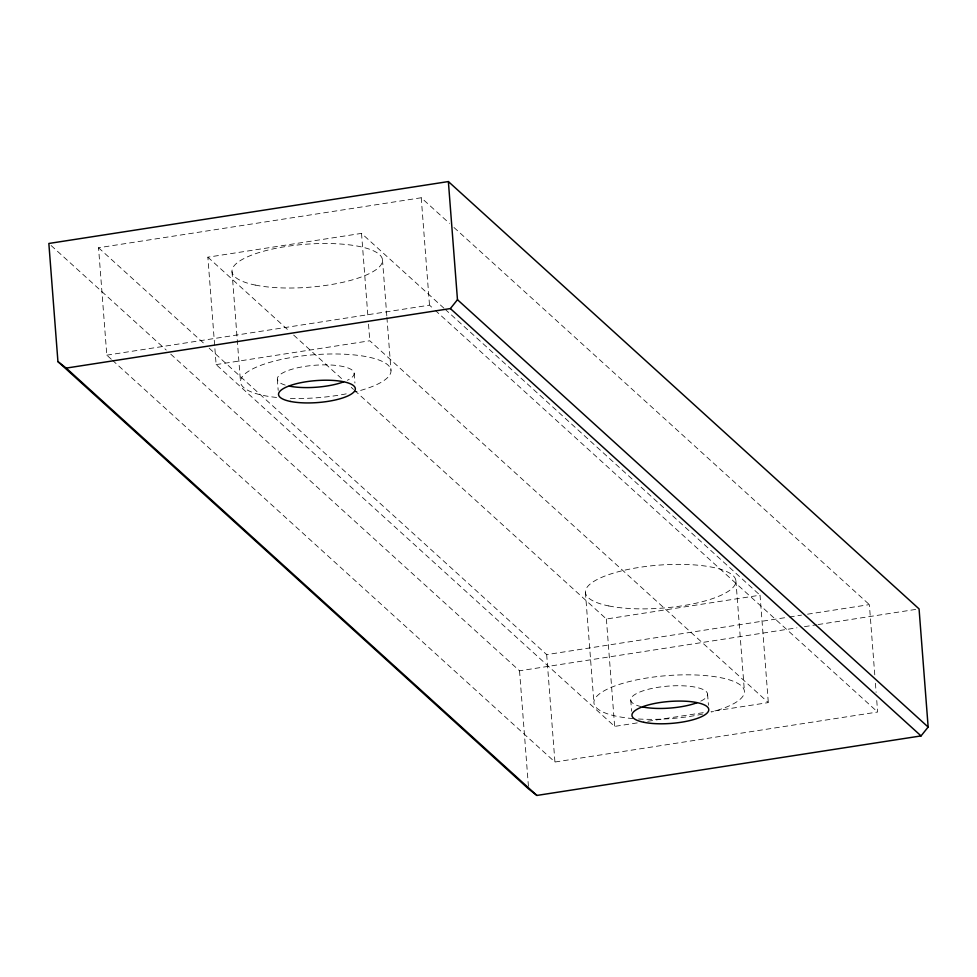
<?xml version="1.0" encoding="UTF-8"?>
<svg xmlns="http://www.w3.org/2000/svg" width="977" height="977" viewBox="0 0 977 977"><rect width="100%" height="100%" fill="white"/><g stroke="black" fill="none" stroke-linecap="round" stroke-linejoin="round"><path stroke-width="0.73" stroke-dasharray="4.88 3.66" d="M111.317 359.267L106.811 355.164L98.543 247.755L421.234 197.757L449.457 223.379M637.248 722.895L614.643 726.399L216.125 364.592L207.869 257.183L361.527 233.381L443.937 308.195M106.811 355.164L429.501 305.166L434.008 309.257M216.125 364.592L369.794 340.778L768.313 702.597L711.061 711.464M354.627 390.434L606.387 619.003L760.045 595.188L768.313 702.597M209.163 348.191L546.68 654.614L787.938 617.232M789.453 617L801.506 615.131M807.539 614.191L869.371 604.616L874.842 675.718M170.755 354.15L519.532 670.808L796.939 627.82M804.474 626.66L816.54 624.792M818.042 624.559L919.064 608.903M647.788 721.27L703.525 712.624M112.453 360.281L554.936 762.023L877.627 712.025L876.589 698.408M453.963 227.482L869.371 604.616M445.072 309.22L760.045 595.188M435.144 310.283L877.627 712.025M207.869 257.183L289.143 330.983M293.662 335.087L343.342 380.187M351.244 387.356L353.503 389.408M98.543 247.755L204.645 344.087M51.109 245.52L166.237 350.047M875.416 683.277L876.113 692.351M735.913 580.79L744.413 691.264M707.58 694.11L708.447 705.272M630.739 700.069L631.594 711.219M606.387 619.003L614.643 726.399M585.418 592.441L593.918 702.915M546.68 654.614L554.936 762.023M519.532 670.808L528.63 788.952M421.234 197.757L429.501 305.166M382.495 259.931L386.807 315.925M386.916 317.44L390.995 370.405M361.527 233.381L368.048 318.087M368.512 324.144L369.794 340.778M354.175 373.251L354.92 383.021M277.321 379.21L278.189 390.36M232.001 271.582L240.501 382.056M633.084 718.608A75.473 21.567 -4.4 0 1 609.636 688.064A75.473 21.567 -4.4 0 1 724.055 678.417A75.473 21.567 -4.4 0 1 711.329 712.025M702.597 714.102A75.473 21.567 -4.4 0 1 638.494 718.999M641.217 706.64A38.543 11.016 -4.4 0 1 640.875 691.606A38.543 11.016 -4.4 0 1 693.157 686.77A38.543 11.016 -4.4 0 1 700.79 701.132M276.589 397.456A75.473 21.567 -4.4 0 1 258.465 366.253A75.473 21.567 -4.4 0 1 373.019 358.156A75.473 21.567 -4.4 0 1 354.92 391.924M346.2 393.853A75.473 21.567 -4.4 0 1 287.897 398.286M285.199 385.085A38.543 11.016 -4.4 0 1 289.363 370.063A38.543 11.016 -4.4 0 1 340.778 366.082A38.543 11.016 -4.4 0 1 347.372 380.273M608.72 605.935A75.473 21.567 -4.4 0 0 733.8 586.554A75.473 21.567 -4.4 0 0 639.459 567.368A75.473 21.567 -4.4 0 0 608.72 605.935M255.302 285.076A75.473 21.567 -4.4 0 0 380.395 265.695A75.473 21.567 -4.4 0 0 286.053 246.509A75.473 21.567 -4.4 0 0 255.302 285.076"/><path stroke-width="1.47" d="M57.936 361.612L66.216 368.097L450.373 308.573L457.468 299.707L448.37 181.563L48.85 243.468L57.936 361.612L528.63 788.952L536.898 795.437L921.055 735.913L928.15 727.047L919.064 608.903L448.37 181.563M457.468 299.707L928.15 727.047M450.373 308.573L921.055 735.913M66.216 368.097L536.898 795.437M696.98 702.744A38.543 11.016 -4.4 0 1 642.634 706.957M343.562 381.885A38.543 11.016 -4.4 0 1 289.229 386.098M643.819 722.296A38.543 11.016 -4.4 0 0 707.69 712.404A38.543 11.016 -4.4 0 0 659.512 702.61A38.543 11.016 -4.4 0 0 643.819 722.296M290.401 401.437A38.543 11.016 -4.4 0 0 354.285 391.533A38.543 11.016 -4.4 0 0 306.106 381.751A38.543 11.016 -4.4 0 0 290.401 401.437"/></g></svg>
